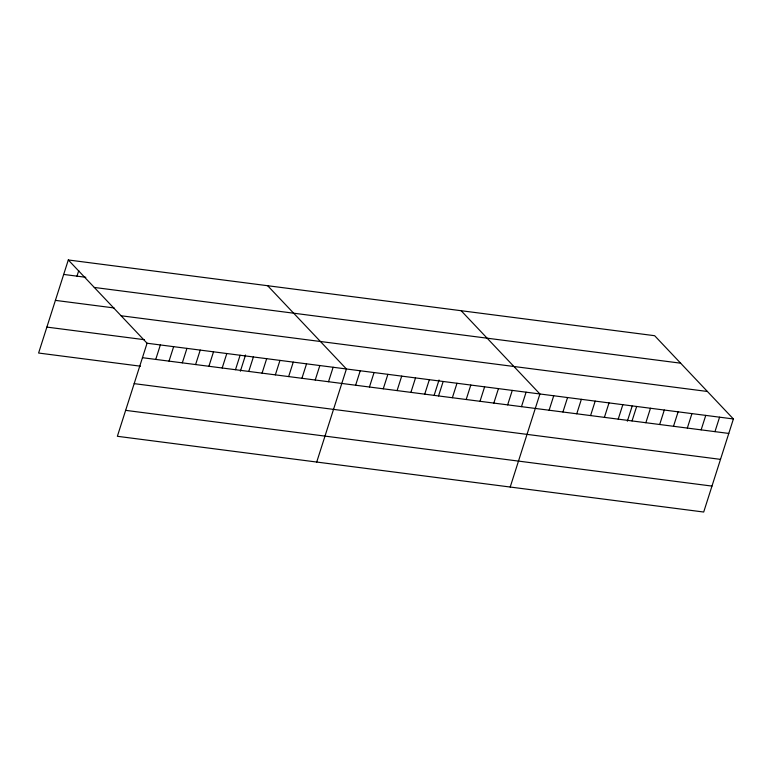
<?xml version="1.0" encoding="UTF-8"?>
<svg xmlns="http://www.w3.org/2000/svg" width="772" height="772" viewBox="0 0 772 772"><rect width="100%" height="100%" fill="white"/><g stroke="black" fill="none" stroke-linecap="round" stroke-linejoin="round"><path stroke-width="1.16" d="M68.303 259.971L147.066 343.231L117.363 436.296L703.697 512.029L733.4 418.964L654.637 335.704L68.303 259.971L38.6 353.036L140.494 366.198M76.978 276.154L78.754 270.586M155.741 359.414L160.354 344.949M169.029 361.132L173.642 346.667M182.317 362.84L186.94 348.375M195.605 364.558L200.228 350.092M208.903 366.275L213.516 351.81M222.191 367.993L226.804 353.528M235.479 369.711L240.102 355.245M240.372 371.226L245.544 355.014M248.767 371.428L253.39 356.963M262.065 373.146L266.678 358.681M275.353 374.864L279.966 360.399M288.641 376.582L293.254 362.116M301.929 378.29L306.552 363.824M315.227 380.007L319.84 365.542M328.515 381.725L333.128 367.26M316.713 462.052L346.416 368.977L267.652 285.717M355.622 385.228L360.244 370.763M369.441 387.013L374.063 372.548M383.269 388.798L387.882 374.333M397.088 390.584L401.701 376.118M410.907 392.369L415.519 377.904M424.725 394.154L429.348 379.689M434.202 395.129L439.036 379.998M438.544 395.94L443.167 381.474M452.373 397.725L456.985 383.259M466.192 399.51L470.804 385.045M480.01 401.295L484.623 386.83M493.829 403.08L498.451 388.615M507.648 404.866L512.27 390.4M521.476 406.651L526.089 392.186M510.205 487.045L539.908 393.971L461.145 310.711M549.114 410.221L553.727 395.756M562.933 412.007L567.555 397.541M576.752 413.792L581.374 399.327M590.58 415.577L595.193 401.112M604.399 417.363L609.011 402.897M618.218 419.148L622.83 404.682M627.346 421.203L632.181 406.072M632.036 420.933L636.659 406.468M645.855 422.718L650.478 408.253M659.684 424.503L664.296 410.038M673.502 426.289L678.115 411.823M687.321 428.074L691.934 413.609M701.14 429.859L705.762 415.394M714.959 431.644L719.581 417.179M63.69 274.436L85.837 277.293M94.29 287.445L680.624 363.178M55.41 300.376L114.102 307.951M121.079 315.758L707.413 391.481M46.88 327.096L144.345 339.69M147.066 343.231L733.4 418.964M142.453 357.697L728.787 433.43M134.174 383.636L720.508 459.369M125.643 410.357L711.977 486.09"/></g></svg>
